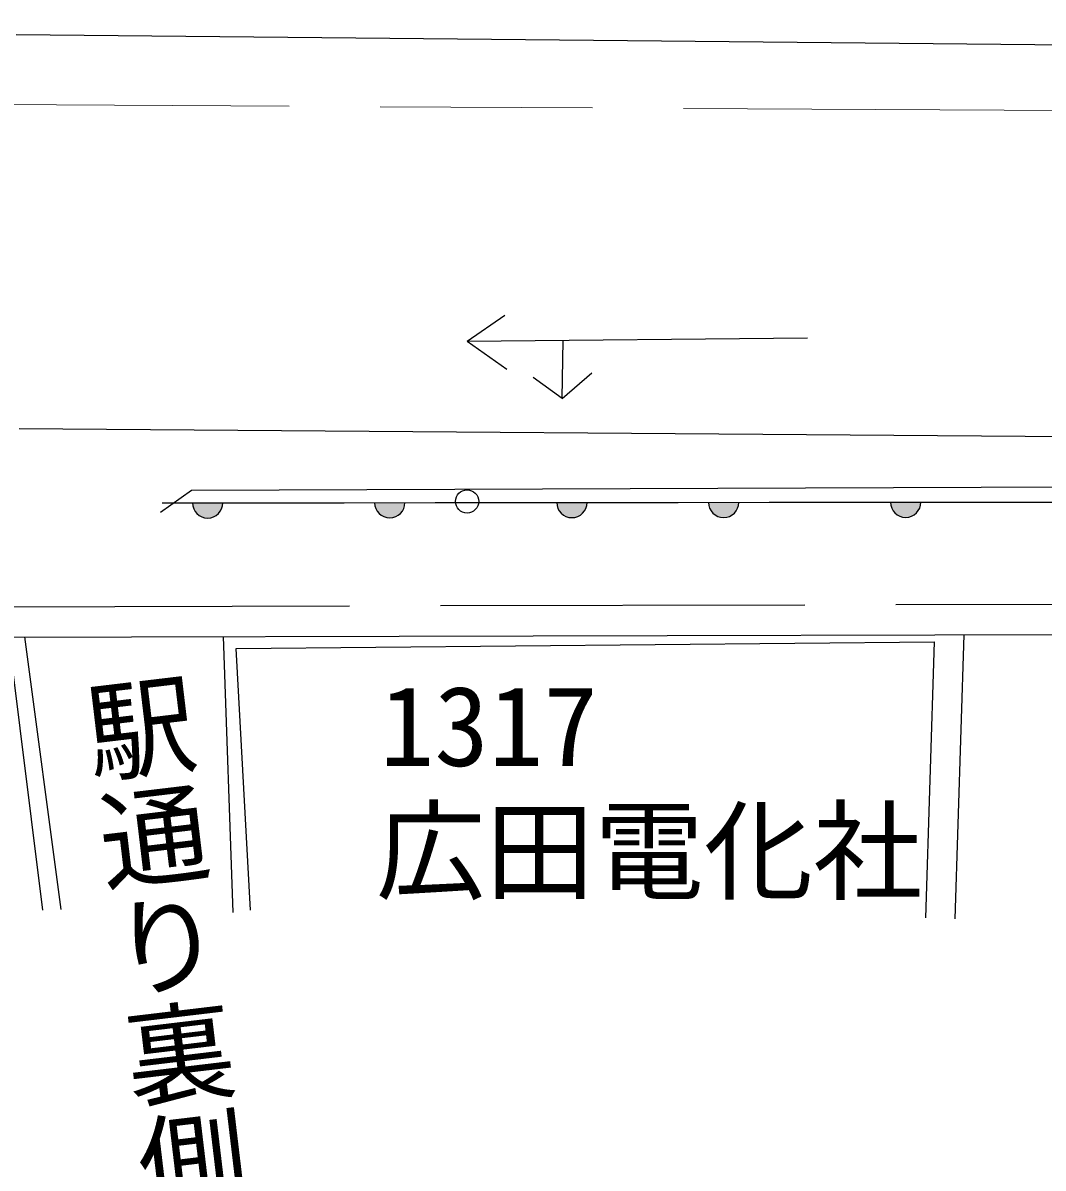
# Model space of a CAD drawing. Units: millimetres, scale not verified. Extents: x -55602354 to 84056675, y -218924267 to 380000.
# Drawn here: x 133737 to 150544, y 257903 to 276770 of the extents above; entities that cross this region are included whole.
import ezdxf
from ezdxf.enums import TextEntityAlignment as Align

# ---------------------------------------------------------------- set-up
doc = ezdxf.new("R2010")
doc.units = ezdxf.units.MM
doc.header["$LTSCALE"] = 1000
doc.linetypes.add('CHAIN', pattern=[18.5, 12, -1.5, 3.5, -1.5])
doc.linetypes.add('DASHED', pattern=[7.5, 6, -1.5])
for name, color, linetype, lineweight in [('M-BGD', 7, 'Continuous', 25), ('M-BMK', 2, 'CHAIN', 13), ('M-STR-STRC', 7, 'Continuous', 25)]:
    doc.layers.add(name, color=color, linetype=linetype, lineweight=lineweight)
doc.layers.add('M-BMK-HTXT', color=7, linetype='Continuous')
doc.styles.add('@ＭＳ ゴシック', font='')
doc.styles.add('ＭＳ ゴシック', font='')
doc.styles.get('@ＭＳ ゴシック').set_extended_font_data('@MS Gothic')
doc.styles.get('ＭＳ ゴシック').set_extended_font_data('MS Gothic')

msp = doc.modelspace()

# ---------------------------------------------------------------- hatches: boundary and pattern name
at = {"layer": 'M-BGD'}
for points in [[(140031, 268866), (139531, 268866), (139531, 268861), (139531, 268857), (139531, 268853), (139531, 268848), (139532, 268844), (139532, 268840), (139533, 268835), (139533, 268831), (139534, 268827), (139535, 268822), (139535, 268818), (139536, 268814), (139537, 268810), (139538, 268805), (139539, 268801), (139541, 268797), (139542, 268793), (139543, 268789), (139545, 268784), (139546, 268780), (139547, 268776), (139549, 268772), (139551, 268768), (139553, 268764), (139554, 268760), (139556, 268756), (139558, 268752), (139560, 268748), (139562, 268745), (139564, 268741), (139567, 268737), (139569, 268733), (139571, 268730), (139574, 268726), (139576, 268722), (139579, 268719), (139581, 268715), (139584, 268712), (139587, 268709), (139589, 268705), (139592, 268702), (139595, 268699), (139598, 268695), (139601, 268692), (139604, 268689), (139607, 268686), (139610, 268683), (139614, 268680), (139617, 268677), (139620, 268674), (139624, 268672), (139627, 268669), (139631, 268666), (139634, 268664), (139638, 268661), (139641, 268659), (139645, 268656), (139649, 268654), (139652, 268652), (139656, 268649), (139660, 268647), (139664, 268645), (139668, 268643), (139671, 268641), (139675, 268639), (139679, 268638), (139683, 268636), (139687, 268634), (139691, 268633), (139696, 268631), (139700, 268630), (139704, 268628), (139708, 268627), (139712, 268626), (139716, 268624), (139721, 268623), (139725, 268622), (139729, 268621), (139733, 268621), (139738, 268620), (139742, 268619), (139746, 268618), (139751, 268618), (139755, 268617), (139759, 268617), (139764, 268617), (139768, 268616), (139772, 268616), (139777, 268616), (139781, 268616), (139785, 268616), (139790, 268616), (139794, 268616), (139798, 268617), (139803, 268617), (139807, 268617), (139812, 268618), (139816, 268618), (139820, 268619), (139824, 268620), (139829, 268621), (139833, 268622), (139837, 268622), (139842, 268623), (139846, 268625), (139850, 268626), (139854, 268627), (139858, 268628), (139862, 268630), (139867, 268631), (139871, 268633), (139875, 268634), (139879, 268636), (139883, 268638), (139887, 268640), (139891, 268641), (139895, 268643), (139898, 268645), (139902, 268647), (139906, 268650), (139910, 268652), (139913, 268654), (139917, 268656), (139921, 268659), (139924, 268661), (139928, 268664), (139931, 268666), (139935, 268669), (139938, 268672), (139942, 268675), (139945, 268677), (139948, 268680), (139951, 268683), (139955, 268686), (139958, 268689), (139961, 268693), (139964, 268696), (139967, 268699), (139970, 268702), (139972, 268705), (139975, 268709), (139978, 268712), (139981, 268716), (139983, 268719), (139986, 268723), (139988, 268726), (139991, 268730), (139993, 268734), (139995, 268737), (139997, 268741), (140000, 268745), (140002, 268749), (140004, 268753), (140006, 268757), (140007, 268761), (140009, 268765), (140011, 268769), (140013, 268773), (140014, 268777), (140016, 268781), (140017, 268785), (140019, 268789), (140020, 268793), (140021, 268797), (140022, 268802), (140023, 268806), (140024, 268810), (140025, 268814), (140026, 268819), (140027, 268823), (140028, 268827), (140028, 268831), (140029, 268836), (140029, 268840), (140030, 268844), (140030, 268849), (140030, 268853), (140031, 268858), (140031, 268862)], [(143031, 268869), (142531, 268868), (142531, 268864), (142531, 268860), (142531, 268855), (142531, 268851), (142532, 268847), (142532, 268842), (142533, 268838), (142533, 268834), (142534, 268829), (142535, 268825), (142535, 268821), (142536, 268816), (142537, 268812), (142538, 268808), (142539, 268804), (142541, 268800), (142542, 268795), (142543, 268791), (142545, 268787), (142546, 268783), (142547, 268779), (142549, 268775), (142551, 268771), (142553, 268767), (142554, 268763), (142556, 268759), (142558, 268755), (142560, 268751), (142562, 268747), (142564, 268743), (142567, 268740), (142569, 268736), (142571, 268732), (142574, 268729), (142576, 268725), (142579, 268722), (142581, 268718), (142584, 268715), (142587, 268711), (142589, 268708), (142592, 268704), (142595, 268701), (142598, 268698), (142601, 268695), (142604, 268692), (142607, 268689), (142610, 268686), (142614, 268683), (142617, 268680), (142620, 268677), (142624, 268674), (142627, 268672), (142631, 268669), (142634, 268666), (142638, 268664), (142641, 268661), (142645, 268659), (142649, 268657), (142652, 268654), (142656, 268652), (142660, 268650), (142664, 268648), (142668, 268646), (142671, 268644), (142675, 268642), (142679, 268640), (142683, 268638), (142687, 268637), (142691, 268635), (142696, 268634), (142700, 268632), (142704, 268631), (142708, 268630), (142712, 268628), (142716, 268627), (142721, 268626), (142725, 268625), (142729, 268624), (142733, 268623), (142738, 268622), (142742, 268622), (142746, 268621), (142751, 268621), (142755, 268620), (142759, 268620), (142764, 268619), (142768, 268619), (142772, 268619), (142777, 268619), (142781, 268619), (142785, 268619), (142790, 268619), (142794, 268619), (142798, 268619), (142803, 268620), (142807, 268620), (142812, 268621), (142816, 268621), (142820, 268622), (142824, 268623), (142829, 268623), (142833, 268624), (142837, 268625), (142842, 268626), (142846, 268627), (142850, 268628), (142854, 268630), (142858, 268631), (142862, 268632), (142867, 268634), (142871, 268635), (142875, 268637), (142879, 268639), (142883, 268640), (142887, 268642), (142891, 268644), (142895, 268646), (142898, 268648), (142902, 268650), (142906, 268652), (142910, 268654), (142913, 268657), (142917, 268659), (142921, 268662), (142924, 268664), (142928, 268667), (142931, 268669), (142935, 268672), (142938, 268675), (142942, 268677), (142945, 268680), (142948, 268683), (142951, 268686), (142955, 268689), (142958, 268692), (142961, 268695), (142964, 268698), (142967, 268702), (142970, 268705), (142972, 268708), (142975, 268712), (142978, 268715), (142981, 268718), (142983, 268722), (142986, 268725), (142988, 268729), (142991, 268733), (142993, 268736), (142995, 268740), (142997, 268744), (143000, 268748), (143002, 268752), (143004, 268755), (143006, 268759), (143007, 268763), (143009, 268767), (143011, 268771), (143013, 268775), (143014, 268779), (143016, 268783), (143017, 268787), (143019, 268792), (143020, 268796), (143021, 268800), (143022, 268804), (143023, 268808), (143024, 268813), (143025, 268817), (143026, 268821), (143027, 268825), (143028, 268830), (143028, 268834), (143029, 268838), (143029, 268843), (143030, 268847), (143030, 268851), (143030, 268856), (143031, 268860), (143031, 268865)], [(145531, 268871), (145031, 268871), (145031, 268866), (145031, 268862), (145031, 268858), (145031, 268853), (145032, 268849), (145032, 268845), (145033, 268840), (145033, 268836), (145034, 268832), (145035, 268827), (145035, 268823), (145036, 268819), (145037, 268814), (145038, 268810), (145039, 268806), (145041, 268802), (145042, 268798), (145043, 268793), (145045, 268789), (145046, 268785), (145047, 268781), (145049, 268777), (145051, 268773), (145053, 268769), (145054, 268765), (145056, 268761), (145058, 268757), (145060, 268753), (145062, 268749), (145064, 268746), (145067, 268742), (145069, 268738), (145071, 268735), (145074, 268731), (145076, 268727), (145079, 268724), (145081, 268720), (145084, 268717), (145087, 268713), (145089, 268710), (145092, 268707), (145095, 268703), (145098, 268700), (145101, 268697), (145104, 268694), (145107, 268691), (145110, 268688), (145114, 268685), (145117, 268682), (145120, 268679), (145124, 268676), (145127, 268674), (145131, 268671), (145134, 268669), (145138, 268666), (145141, 268664), (145145, 268661), (145149, 268659), (145152, 268656), (145156, 268654), (145160, 268652), (145164, 268650), (145168, 268648), (145171, 268646), (145175, 268644), (145179, 268642), (145183, 268641), (145187, 268639), (145191, 268637), (145196, 268636), (145200, 268634), (145204, 268633), (145208, 268632), (145212, 268631), (145216, 268629), (145221, 268628), (145225, 268627), (145229, 268626), (145233, 268625), (145238, 268625), (145242, 268624), (145246, 268623), (145251, 268623), (145255, 268622), (145259, 268622), (145264, 268621), (145268, 268621), (145272, 268621), (145277, 268621), (145281, 268621), (145285, 268621), (145290, 268621), (145294, 268621), (145298, 268622), (145303, 268622), (145307, 268622), (145311, 268623), (145316, 268623), (145320, 268624), (145324, 268625), (145329, 268626), (145333, 268626), (145337, 268627), (145342, 268628), (145346, 268629), (145350, 268631), (145354, 268632), (145358, 268633), (145362, 268635), (145367, 268636), (145371, 268638), (145375, 268639), (145379, 268641), (145383, 268643), (145387, 268644), (145391, 268646), (145395, 268648), (145398, 268650), (145402, 268652), (145406, 268654), (145410, 268657), (145413, 268659), (145417, 268661), (145421, 268664), (145424, 268666), (145428, 268669), (145431, 268671), (145435, 268674), (145438, 268677), (145442, 268680), (145445, 268682), (145448, 268685), (145451, 268688), (145455, 268691), (145458, 268694), (145461, 268697), (145464, 268701), (145467, 268704), (145470, 268707), (145472, 268710), (145475, 268714), (145478, 268717), (145481, 268721), (145483, 268724), (145486, 268728), (145488, 268731), (145491, 268735), (145493, 268739), (145495, 268742), (145497, 268746), (145500, 268750), (145502, 268754), (145504, 268758), (145506, 268761), (145507, 268765), (145509, 268769), (145511, 268773), (145513, 268777), (145514, 268782), (145516, 268786), (145517, 268790), (145519, 268794), (145520, 268798), (145521, 268802), (145522, 268806), (145523, 268811), (145524, 268815), (145525, 268819), (145526, 268823), (145527, 268828), (145528, 268832), (145528, 268836), (145529, 268841), (145529, 268845), (145530, 268849), (145530, 268854), (145530, 268858), (145531, 268862), (145531, 268867)], [(148531, 268874), (148031, 268873), (148031, 268869), (148031, 268865), (148031, 268860), (148031, 268856), (148032, 268852), (148032, 268847), (148033, 268843), (148033, 268839), (148034, 268834), (148035, 268830), (148035, 268826), (148036, 268821), (148037, 268817), (148038, 268813), (148039, 268809), (148041, 268804), (148042, 268800), (148043, 268796), (148045, 268792), (148046, 268788), (148047, 268784), (148049, 268780), (148051, 268776), (148053, 268772), (148054, 268768), (148056, 268764), (148058, 268760), (148060, 268756), (148062, 268752), (148064, 268748), (148067, 268745), (148069, 268741), (148071, 268737), (148074, 268734), (148076, 268730), (148079, 268726), (148081, 268723), (148084, 268719), (148087, 268716), (148089, 268713), (148092, 268709), (148095, 268706), (148098, 268703), (148101, 268700), (148104, 268697), (148107, 268694), (148110, 268691), (148114, 268688), (148117, 268685), (148120, 268682), (148124, 268679), (148127, 268676), (148131, 268674), (148134, 268671), (148138, 268669), (148141, 268666), (148145, 268664), (148149, 268661), (148152, 268659), (148156, 268657), (148160, 268655), (148164, 268653), (148168, 268651), (148171, 268649), (148175, 268647), (148179, 268645), (148183, 268643), (148187, 268642), (148191, 268640), (148196, 268639), (148200, 268637), (148204, 268636), (148208, 268634), (148212, 268633), (148216, 268632), (148221, 268631), (148225, 268630), (148229, 268629), (148233, 268628), (148238, 268627), (148242, 268627), (148246, 268626), (148251, 268625), (148255, 268625), (148259, 268624), (148264, 268624), (148268, 268624), (148272, 268624), (148277, 268624), (148281, 268624), (148285, 268624), (148290, 268624), (148294, 268624), (148298, 268624), (148303, 268625), (148307, 268625), (148311, 268625), (148316, 268626), (148320, 268627), (148324, 268627), (148329, 268628), (148333, 268629), (148337, 268630), (148342, 268631), (148346, 268632), (148350, 268633), (148354, 268635), (148358, 268636), (148362, 268637), (148367, 268639), (148371, 268640), (148375, 268642), (148379, 268644), (148383, 268645), (148387, 268647), (148391, 268649), (148395, 268651), (148398, 268653), (148402, 268655), (148406, 268657), (148410, 268659), (148413, 268662), (148417, 268664), (148421, 268666), (148424, 268669), (148428, 268671), (148431, 268674), (148435, 268677), (148438, 268679), (148442, 268682), (148445, 268685), (148448, 268688), (148451, 268691), (148455, 268694), (148458, 268697), (148461, 268700), (148464, 268703), (148467, 268706), (148470, 268710), (148472, 268713), (148475, 268716), (148478, 268720), (148481, 268723), (148483, 268727), (148486, 268730), (148488, 268734), (148491, 268738), (148493, 268741), (148495, 268745), (148497, 268749), (148500, 268753), (148502, 268756), (148504, 268760), (148506, 268764), (148507, 268768), (148509, 268772), (148511, 268776), (148513, 268780), (148514, 268784), (148516, 268788), (148517, 268792), (148519, 268797), (148520, 268801), (148521, 268805), (148522, 268809), (148523, 268813), (148524, 268818), (148525, 268822), (148526, 268826), (148527, 268830), (148528, 268835), (148528, 268839), (148529, 268843), (148529, 268848), (148530, 268852), (148530, 268856), (148530, 268861), (148531, 268865), (148531, 268869)], [(137031, 268864), (136531, 268863), (136531, 268859), (136531, 268854), (136531, 268850), (136531, 268846), (136532, 268841), (136532, 268837), (136533, 268833), (136533, 268828), (136534, 268824), (136535, 268820), (136535, 268815), (136536, 268811), (136537, 268807), (136538, 268803), (136539, 268798), (136541, 268794), (136542, 268790), (136543, 268786), (136545, 268782), (136546, 268778), (136548, 268774), (136549, 268769), (136551, 268765), (136553, 268761), (136554, 268757), (136556, 268754), (136558, 268750), (136560, 268746), (136562, 268742), (136564, 268738), (136567, 268734), (136569, 268731), (136571, 268727), (136574, 268723), (136576, 268720), (136579, 268716), (136581, 268713), (136584, 268709), (136587, 268706), (136589, 268702), (136592, 268699), (136595, 268696), (136598, 268693), (136601, 268690), (136604, 268686), (136607, 268683), (136610, 268680), (136614, 268677), (136617, 268675), (136620, 268672), (136624, 268669), (136627, 268666), (136631, 268664), (136634, 268661), (136638, 268658), (136641, 268656), (136645, 268654), (136649, 268651), (136652, 268649), (136656, 268647), (136660, 268645), (136664, 268643), (136668, 268641), (136671, 268639), (136675, 268637), (136679, 268635), (136683, 268633), (136687, 268631), (136691, 268630), (136696, 268628), (136700, 268627), (136704, 268626), (136708, 268624), (136712, 268623), (136716, 268622), (136721, 268621), (136725, 268620), (136729, 268619), (136733, 268618), (136738, 268617), (136742, 268616), (136746, 268616), (136751, 268615), (136755, 268615), (136759, 268614), (136764, 268614), (136768, 268614), (136772, 268613), (136777, 268613), (136781, 268613), (136785, 268613), (136790, 268614), (136794, 268614), (136798, 268614), (136803, 268614), (136807, 268615), (136812, 268615), (136816, 268616), (136820, 268616), (136824, 268617), (136829, 268618), (136833, 268619), (136837, 268620), (136842, 268621), (136846, 268622), (136850, 268623), (136854, 268624), (136858, 268626), (136862, 268627), (136867, 268629), (136871, 268630), (136875, 268632), (136879, 268633), (136883, 268635), (136887, 268637), (136891, 268639), (136895, 268641), (136898, 268643), (136902, 268645), (136906, 268647), (136910, 268649), (136913, 268651), (136917, 268654), (136921, 268656), (136924, 268659), (136928, 268661), (136931, 268664), (136935, 268666), (136938, 268669), (136942, 268672), (136945, 268675), (136948, 268678), (136951, 268681), (136955, 268684), (136958, 268687), (136961, 268690), (136964, 268693), (136967, 268696), (136970, 268700), (136972, 268703), (136975, 268706), (136978, 268710), (136981, 268713), (136983, 268717), (136986, 268720), (136988, 268724), (136991, 268727), (136993, 268731), (136995, 268735), (136997, 268739), (137000, 268742), (137002, 268746), (137004, 268750), (137006, 268754), (137007, 268758), (137009, 268762), (137011, 268766), (137013, 268770), (137014, 268774), (137016, 268778), (137017, 268782), (137019, 268786), (137020, 268790), (137021, 268795), (137022, 268799), (137023, 268803), (137024, 268807), (137025, 268812), (137026, 268816), (137027, 268820), (137028, 268824), (137028, 268829), (137029, 268833), (137029, 268837), (137030, 268842), (137030, 268846), (137030, 268850), (137031, 268855), (137031, 268859)]]:
    msp.add_hatch(color=256, dxfattribs=at).paths.add_polyline_path(points)
at = {"layer": 'M-STR-STRC'}
msp.add_hatch(color=256, dxfattribs=at).paths.add_polyline_path([(-55594916, -215317041, 1), (-55594610, -215317070, 1), (-55594305, -215317098, 1), (-55580797, -215307366, 0.41421), (-55580889, -215307431, 0.41421), (-55580745, -215307064, 0.41421), (-55580837, -215307129, 0.41421), (-55580692, -215306761, 0.41421), (-55580785, -215306827, 0.41421), (-55566345, -215305448, 1), (-55566384, -215305752, 1), (-55566423, -215306056, 1), (-55597548, -215332337, 0.41421), (-55597635, -215332409, 0.41421), (-55597517, -215332032, 0.41421), (-55597604, -215332103, 0.41421), (-55597486, -215331727, 0.41421), (-55597573, -215331798, 0.41421), (-55585677, -215342470, 0.41421), (-55585743, -215342562, 0.41421), (-55585726, -215342167, 0.41421), (-55585792, -215342259, 0.41421), (-55585774, -215341865, 0.41421), (-55585841, -215341956, 0.41421), (-55571762, -215344566, 1), (-55571732, -215344261, 1), (-55571703, -215343956, 1), (-55559075, -215335789, 1), (-55559380, -215335758, 1), (-55559685, -215335727, 1), (-55555688, -215322973, 1), (-55555727, -215323277, 1), (-55555767, -215323581, 1), (-55393271, -215354691, 1), (-55393233, -215354387, 1), (-55393196, -215354083, 1), (-55410449, -215351682, 1), (-55410411, -215351378, 1), (-55410374, -215351073, 1), (-55407336, -215338454, 1), (-55407557, -215338427, 1), (-55407777, -215338399, 1), (-55271677, -215370690, 1), (-55271982, -215370659, 1), (-55272287, -215370628, 1), (-55266346, -215358322, 1), (-55266377, -215358627, 1), (-55266407, -215358932, 1), (-55289179, -215367259, 1), (-55289140, -215366955, 1), (-55289100, -215366651, 1), (571140, 349427, -0.39598), (571140, 349427), (571140, 348155), (571851, 348154), (573112, 350484, 0.38568), (573112, 350484)])

# ---------------------------------------------------------------- linework, layer by layer
at = {"layer": 'M-BGD'}
for p, q in [((136005, 268710), (136515, 269070)), ((136515, 269070), (155210, 269142)), ((139031, 268865), (140531, 268867)), ((140531, 268867), (142031, 268868)), ((142031, 268868), (143531, 268869)), ((143031, 268869), (144531, 268870)), ((144531, 268870), (146031, 268872)), ((146031, 268872), (147531, 268873)), ((147531, 268873), (149031, 268874)), ((149031, 268874), (150531, 268876)), ((150531, 268876), (152031, 268877)), ((136031, 268863), (137531, 268864)), ((137531, 268864), (139031, 268865)), ((133116, 266651), (158107, 266712)), ((133500, 266652), (134060, 262154)), ((133762, 266653), (134360, 262164)), ((137034, 266661), (137196, 262116)), ((149097, 262009), (149244, 266691)), ((137252, 266464), (148754, 266571)), ((137487, 262154), (137252, 266464)), ((148611, 262024), (148754, 266571))]:
    msp.add_line(p, q, dxfattribs=at)
at = {"layer": 'M-BGD', "linetype": 'DASHED'}
msp.add_line((133119, 267151), (158106, 267212), dxfattribs=at)
at = {"layer": 'M-BGD'}
msp.add_circle((141055, 268886), 191, dxfattribs=at)
for centre in [(139781, 268866), (142781, 268869), (145281, 268871), (148281, 268874), (136781, 268863)]:
    msp.add_arc(centre, 250, 180.0508, 0.0508, dxfattribs=at)
at = {"layer": 'M-BMK'}
msp.add_line((175121, 275191), (81283, 275718), dxfattribs=at)
at = {"layer": 'M-STR-STRC'}
for p, q in [((133626, 276582), (152836, 276392)), ((141057, 271525), (141679, 271958)), ((141057, 271525), (146663, 271581)), ((141057, 271525), (141707, 271063)), ((142621, 270583), (142639, 271541)), ((142621, 270583), (143111, 271007)), ((142621, 270583), (142141, 270931)), ((133676, 270086), (174089, 269782))]:
    msp.add_line(p, q, dxfattribs=at)

# ---------------------------------------------------------------- texts
at = {"layer": 'M-BMK-HTXT', "style": '@ＭＳ ゴシック'}
msp.add_text('駅通り裏側線', height=1320, rotation=276.809, dxfattribs=at).set_placement((134503, 265934), align=Align.BOTTOM_LEFT)
at = {"layer": 'M-BMK-HTXT', "style": 'ＭＳ ゴシック'}
for s, p in [('1317', (139617, 264131)), ('広田電化社', (139553, 262070))]:
    msp.add_text(s, height=1320, dxfattribs=at).set_placement(p, align=Align.BOTTOM_LEFT)

doc.saveas('drawing.dxf')
